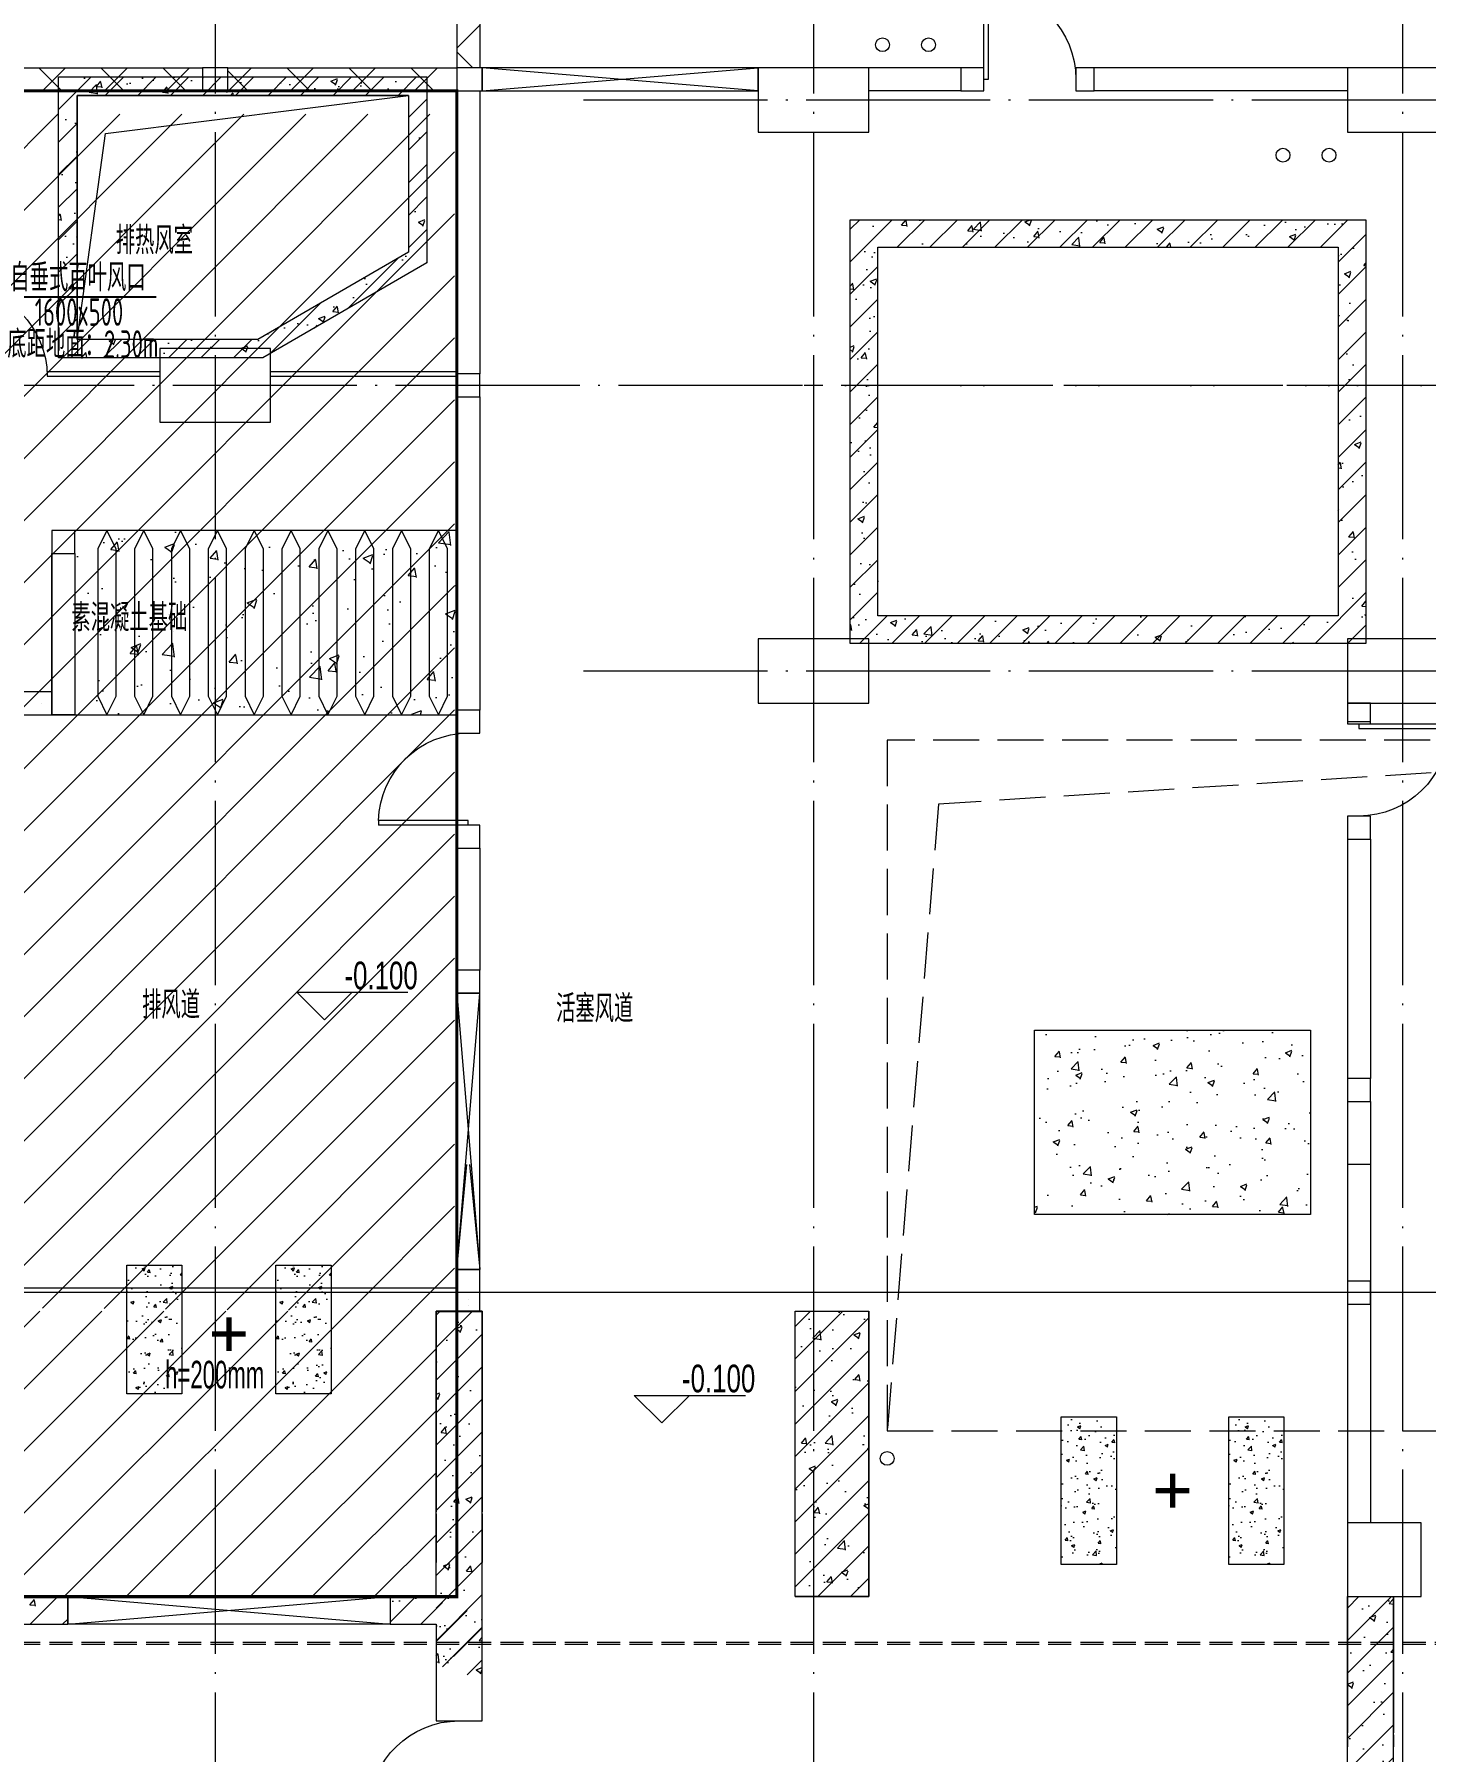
# Model space of a CAD drawing. Extents: x 13114849 to 13479250, y 160225 to 278773.
# Drawn here: x 13451333 to 13466447, y 179876 to 198522 of the extents above; entities that cross this region are included whole.
import ezdxf

# ---------------------------------------------------------------- set-up
doc = ezdxf.new("R2010")
doc.units = 0
doc.header["$LTSCALE"] = 1000
doc.header["$MEASUREMENT"] = 0
for name, pattern in [('DASH', [0.35, 0.25, -0.1]), ('DIVIDE', [1.25, 0.5, -0.25, 0, -0.25, 0, -0.25]), ('DOTE', [2.42, 2, -0.2, 0.02, -0.2])]:
    doc.linetypes.add(name, pattern=pattern)
doc.layers.add('1-预埋件', color=8, linetype='Continuous', lineweight=5)
doc.layers.add('建筑底图', color=8, linetype='Continuous', lineweight=13)
doc.layers.add('DUCT-X-P标注', color=7, linetype='Continuous')
doc.layers.add('DUCT-X-S标注', color=7, linetype='Continuous')
doc.styles.add('C', font='HZTXT_E', dxfattribs={"width": 0.7, "bigfont": 'HZTXT'})
doc.styles.add('du', font='gbenor.shx', dxfattribs={"width": 0.8, "bigfont": 'hztxt.shx'})
pattern_1 = [(45, (0, 0), (-336.759605, 336.759605), []), (135, (0, 0), (-336.759605, -336.759605), [])]
pattern_2 = [(45, (0.27, -129739.5), (-336.759605, 336.759605), [])]
pattern_3 = [(45, (-133785.13, -33831), (-176.7766953, 176.7766953), []), (50, (-133785.13, -33831), (717.260183, -62.752135), [75, -825]), (355, (-133785.1, -33831), (-138.751334, 752.192134), [60, -660]), (100.4514, (-133725.36, -33836.2), (578.50938, 689.439542), [63.74019, -701.142112]), (46.1842, (-133785.1, -33631), (1067.24105, -165.519014), [112.5, -1237.5]), (96.6356, (-133696.2, -33644.8), (934.662706, 974.11787), [95.61029, -1051.713]), (351.1842, (-133785.1, -33631), (934.661945, 974.1186), [90, -990]), (21, (-133685.13, -33681), (596.907052, -402.61889), [75, -825]), (326, (-133685.1, -33681), (243.31533, 725.150045), [60, -660]), (71.4514, (-133635.4, -33714.55), (840.22263, 322.530497), [63.74019, -701.142112]), (37.5, (-133785.13, -33831), (12.1598553, 332.893854), [0, -652, 0, -670, 0, -662.5]), (7.5, (-133785.13, -33831), (263.069537, 394.411712), [0, -382, 0, -637, 0, -252.5]), (327.5, (-134008.13, -33831), (533.822436, -22.5548717), [0, -250, 0, -780, 0, -1035]), (317.5, (-134108.13, -33831), (583.18617, 100.104982), [0, -325, 0, -518, 0, -735])]
pattern_4 = [(45, (-133785.13, -33131), (-176.7766953, 176.7766953), []), (50, (-133785.13, -33131), (717.260183, -62.752135), [75, -825]), (355, (-133785.1, -33131), (-138.751334, 752.192134), [60, -660]), (100.4514, (-133725.36, -33136.2), (578.50938, 689.439542), [63.74019, -701.142112]), (46.1842, (-133785.1, -32931), (1067.24105, -165.519014), [112.5, -1237.5]), (96.6356, (-133696.2, -32944.8), (934.662706, 974.11787), [95.61029, -1051.713]), (351.1842, (-133785.1, -32931), (934.661945, 974.1186), [90, -990]), (21, (-133685.13, -32981), (596.907052, -402.61889), [75, -825]), (326, (-133685.1, -32981), (243.31533, 725.150045), [60, -660]), (71.4514, (-133635.4, -33014.55), (840.22263, 322.530497), [63.74019, -701.142112]), (37.5, (-133785.13, -33131), (12.1598553, 332.893854), [0, -652, 0, -670, 0, -662.5]), (7.5, (-133785.13, -33131), (263.069537, 394.411712), [0, -382, 0, -637, 0, -252.5]), (327.5, (-134008.13, -33131), (533.822436, -22.5548717), [0, -250, 0, -780, 0, -1035]), (317.5, (-134108.13, -33131), (583.18617, 100.104982), [0, -325, 0, -518, 0, -735])]
pattern_5 = [(45, (793255.26, 8e-09), (-176.7766953, 176.7766953), []), (50, (793255.26, 8e-09), (717.260183, -62.752135), [75, -825]), (355, (793255.26, 8e-09), (-138.751334, 752.192134), [60, -660]), (100.4514, (793315, -5.2), (578.50938, 689.439542), [63.74019, -701.14211]), (46.1842, (793255.26, 200), (1067.24105, -165.519014), [112.5, -1237.5]), (96.6356, (793344.2, 186.2), (934.662706, 974.11787), [95.61029, -1051.713]), (351.1842, (793255.3, 200), (934.661945, 974.1186), [90, -990]), (21, (793355.26, 150), (596.907052, -402.61889), [75, -825]), (326, (793355.26, 150), (243.31533, 725.150045), [60, -660]), (71.4514, (793405, 116.45), (840.22263, 322.530497), [63.74019, -701.14211]), (37.5, (793255.26, 8e-09), (12.1598553, 332.893854), [0, -652, 0, -670, 0, -662.5]), (7.5, (793255.26, 8e-09), (263.069537, 394.411712), [0, -382, 0, -637, 0, -252.5]), (327.5, (793032.26, 8e-09), (533.822436, -22.554872), [0, -250, 0, -780, 0, -1035]), (317.5, (792932.26, 8e-09), (583.18617, 100.104982), [0, -325, 0, -518, 0, -735])]
pattern_6 = [(50, (793255.26, 8e-09), (717.260183, -62.752135), [75, -825]), (355, (793255.26, 8e-09), (-138.751334, 752.192134), [60, -660]), (100.4514, (793315, -5.2), (578.50938, 689.439542), [63.74019, -701.14211]), (46.1842, (793255.26, 200), (1067.24105, -165.519014), [112.5, -1237.5]), (96.6356, (793344.2, 186.2), (934.662706, 974.11787), [95.61029, -1051.713]), (351.1842, (793255.3, 200), (934.661945, 974.1186), [90, -990]), (21, (793355.26, 150), (596.907052, -402.61889), [75, -825]), (326, (793355.26, 150), (243.31533, 725.150045), [60, -660]), (71.4514, (793405, 116.45), (840.22263, 322.530497), [63.74019, -701.14211]), (37.5, (793255.26, 8e-09), (12.1598553, 332.893854), [0, -652, 0, -670, 0, -662.5]), (7.5, (793255.26, 8e-09), (263.069537, 394.411712), [0, -382, 0, -637, 0, -252.5]), (327.5, (793032.26, 8e-09), (533.822436, -22.554872), [0, -250, 0, -780, 0, -1035]), (317.5, (792932.26, 8e-09), (583.18617, 100.104982), [0, -325, 0, -518, 0, -735])]

# ---------------------------------------------------------------- blocks, each defined once
blk = doc.blocks.new('_FZH')
blk.add_lwpolyline([(-0.5, -0.5), (0.5, -0.5), (0.5, 0.5), (-0.5, 0.5)], close=True)
blk = doc.blocks.new('$DorLib2D$00000001')
for p, q in [((0.45, 0.975), (0.5, 0.975)), ((0.45, 0), (0.45, 0.975)), ((0.5, 0), (0.5, 0.975)), ((0.5, 0), (0.45, 0))]:
    blk.add_line(p, q)
at = {"lineweight": 13}
blk.add_arc((0.475, 0), 0.975, 91.4693, 180, dxfattribs=at)
blk = doc.blocks.new('埋件')
at = {"layer": '1-预埋件', "const_width": 50}
for points in [[(0, -159), (0, 159)], [(-159, 0), (159, 0)]]:
    blk.add_lwpolyline(points, dxfattribs=at)

msp = doc.modelspace()

# ---------------------------------------------------------------- hatches: boundary and pattern name
at = {"layer": '建筑底图'}
h = msp.add_hatch(dxfattribs=at)
h.set_pattern_fill('ANSI37', color=8, scale=300, style=0)
h.set_pattern_definition(pattern_1)
h.paths.add_polyline_path([(13455922.4, 198159.5), (13456172.4, 198159.5), (13456172.4, 200909.5), (13455922.4, 200909.5)])
h = msp.add_hatch(dxfattribs=at)
h.set_pattern_fill('ANSI37', color=8, scale=300, style=0)
h.set_pattern_definition(pattern_1)
h.paths.add_polyline_path([(13453159.9, 197909.5), (13453159.9, 198159.5), (13449972.4, 198159.5), (13449972.4, 197909.5)])
h = msp.add_hatch(dxfattribs=at)
h.set_pattern_fill('钢筋混凝土', color=8, scale=100, style=0)
h.set_pattern_definition(pattern_5)
h.paths.add_polyline_path([(13451597.4, 198059.5), (13455597.4, 198059.5), (13455597.4, 196041.3), (13453816.7, 195009.5), (13451597.4, 195009.5)])
h.paths.add_polyline_path([(13451797.4, 197859.5), (13455397.4, 197859.5), (13455397.4, 196156.5), (13453763, 195209.5), (13451797.4, 195209.5)], flags=16)
h = msp.add_hatch(dxfattribs=at)
h.set_pattern_fill('ANSI37', color=8, scale=300, style=0)
h.set_pattern_definition(pattern_1)
h.paths.add_polyline_path([(13455922.4, 197909.5), (13455922.4, 198159.5), (13453434.9, 198159.5), (13453434.9, 197909.5)])
at = {"layer": '建筑底图', "linetype": 'DASH'}
h = msp.add_hatch(dxfattribs=at)
h.set_pattern_fill('ANSI31', color=8, scale=300, style=0)
h.set_pattern_definition(pattern_2)
h.paths.add_polyline_path([(13449997.4, 197653.8), (13455897.4, 197653.8), (13455897.4, 184653.8), (13449972.4, 184703.8)])
at = {"layer": '建筑底图'}
h = msp.add_hatch(dxfattribs=at)
h.set_pattern_fill('钢筋混凝土', color=8, scale=100, style=0)
h.set_pattern_definition(pattern_5)
h.paths.add_polyline_path([(13465797.4, 191909.5), (13460197.4, 191909.5), (13460197.4, 196509.5), (13465797.4, 196509.5)])
h.paths.add_polyline_path([(13465497.4, 192209.5), (13460497.4, 192209.5), (13460497.4, 196209.5), (13465497.4, 196209.5)], flags=16)
at = {"layer": '建筑底图', "ltscale": 3}
h = msp.add_hatch(dxfattribs=at)
h.set_pattern_fill('混凝土', color=8, scale=150, style=0)
h.set_pattern_definition([(50, (0, 0), (1075.890274, -94.1282), [112.5, -1237.5]), (355, (0, 0), (-208.127, 1128.2882), [90, -990]), (100.4514, (89.7, -7.8), (867.76407, 1034.15931), [95.610285, -1051.71317]), (46.1842, (0, 300), (1600.86157, -248.27852), [168.75, -1856.25]), (96.6356, (133.4, 279.3), (1401.99406, 1461.1768), [143.41543, -1577.5695]), (351.1842, (0, 300), (1401.99292, 1461.1779), [135, -1485]), (21, (150, 225), (895.36058, -603.928336), [112.5, -1237.5]), (326, (150, 225), (364.973, 1087.72507), [90, -990]), (71.4514, (224.6, 174.7), (1260.33394, 483.795745), [95.610285, -1051.71317]), (37.5, (0, 0), (18.239783, 499.340781), [0, -978, 0, -1005, 0, -993.75]), (7.5, (0, 0), (394.604306, 591.617568), [0, -573, 0, -955.5, 0, -378.75]), (327.5, (-334.5, 0), (800.733654, -33.832308), [0, -375, 0, -1170, 0, -1552.5]), (317.5, (-484.5, 0), (874.779254, 150.157473), [0, -487.5, 0, -777, 0, -1102.5])])
h.paths.add_polyline_path([(13451772.4, 191134.5), (13455922.4, 191134.5), (13455922.4, 193134.5), (13451772.4, 193134.5)])
at = {"layer": '建筑底图'}
h = msp.add_hatch(dxfattribs=at)
h.set_pattern_fill('混凝土', color=8, scale=100, style=0)
h.set_pattern_definition(pattern_6)
h.paths.add_polyline_path([(13465197.4, 185709.5), (13462197.4, 185709.5), (13462197.4, 187709.5), (13465197.4, 187709.5)])
h = msp.add_hatch(dxfattribs=at)
h.set_pattern_fill('混凝土', color=8, scale=100, style=0)
h.set_pattern_definition(pattern_6)
h.paths.add_polyline_path([(13465197.4, 185709.5), (13462197.4, 185709.5), (13462197.4, 187709.5), (13465197.4, 187709.5)])
h = msp.add_hatch(dxfattribs=at)
h.set_pattern_fill('AR-CONC', color=8, scale=50, style=0)
h.set_pattern_definition([(50, (8788393.37, 146520.5), (358.630091, -31.376067), [37.5, -412.5]), (355, (8788393.37, 146520.5), (-69.375667, 376.096067), [30, -330]), (100.4514, (8788423.25, 146517.87), (289.25469, 344.71977), [31.870095, -350.571056]), (46.1842, (8788393.37, 146620.5), (533.620524, -82.759507), [56.25, -618.75]), (96.6356, (8788437.83, 146613.6), (467.33135, 487.058935), [47.805144, -525.8565]), (351.1842, (8788393.37, 146620.5), (467.33097, 487.0593), [45, -495]), (21, (8788443.37, 146595.5), (298.453526, -201.309445), [37.5, -412.5]), (326, (8788443.37, 146595.5), (121.657666, 362.575023), [30, -330]), (71.4514, (8788468.24, 146578.7), (420.111314, 161.265248), [31.870095, -350.571056]), (37.5, (8788393.37, 146520.49), (6.0799277, 166.446927), [0, -326, 0, -335, 0, -331.25]), (7.5, (8788393.37, 146520.49), (131.534769, 197.205856), [0, -191, 0, -318.5, 0, -126.25]), (327.5, (8788281.87, 146520.49), (266.911218, -11.277436), [0, -125, 0, -390, 0, -517.5]), (317.5, (8788231.87, 146520.49), (291.593085, 50.052491), [0, -162.5, 0, -259, 0, -367.5])])
h.paths.add_polyline_path([(13452937.4, 185159), (13452937.4, 183759), (13452337.4, 183759), (13452337.4, 185159)])
h = msp.add_hatch(dxfattribs=at)
h.set_pattern_fill('AR-CONC', color=8, scale=50, style=0)
h.set_pattern_definition([(50, (8790013.37, 146520.5), (358.630091, -31.376067), [37.5, -412.5]), (355, (8790013.37, 146520.5), (-69.375667, 376.096067), [30, -330]), (100.4514, (8790043.25, 146517.87), (289.25469, 344.71977), [31.870095, -350.571056]), (46.1842, (8790013.37, 146620.5), (533.620524, -82.759507), [56.25, -618.75]), (96.6356, (8790057.83, 146613.6), (467.33135, 487.058935), [47.805144, -525.8565]), (351.1842, (8790013.37, 146620.5), (467.33097, 487.0593), [45, -495]), (21, (8790063.37, 146595.5), (298.453526, -201.309445), [37.5, -412.5]), (326, (8790063.37, 146595.5), (121.657666, 362.575023), [30, -330]), (71.4514, (8790088.24, 146578.7), (420.111314, 161.265248), [31.870095, -350.571056]), (37.5, (8790013.37, 146520.49), (6.0799277, 166.446927), [0, -326, 0, -335, 0, -331.25]), (7.5, (8790013.37, 146520.49), (131.534769, 197.205856), [0, -191, 0, -318.5, 0, -126.25]), (327.5, (8789901.87, 146520.49), (266.911218, -11.277436), [0, -125, 0, -390, 0, -517.5]), (317.5, (8789851.87, 146520.49), (291.593085, 50.052491), [0, -162.5, 0, -259, 0, -367.5])])
h.paths.add_polyline_path([(13454557.4, 185159), (13454557.4, 183759), (13453957.4, 183759), (13453957.4, 185159)])
at = {"layer": '建筑底图', "linetype": 'DASH'}
h = msp.add_hatch(dxfattribs=at)
h.set_pattern_fill('ANSI31', color=8, scale=300, style=0)
h.set_pattern_definition(pattern_2)
h.paths.add_polyline_path([(13450197.4, 184659.5), (13455697.4, 184659.5), (13455697.4, 181559.5), (13450197.4, 181559.5)])
at = {"layer": '建筑底图'}
h = msp.add_hatch(dxfattribs=at)
h.set_pattern_fill('钢筋混凝土', color=8, scale=100, style=0)
h.set_pattern_definition(pattern_3)
h.paths.add_polyline_path([(13455864, 180709.5), (13456197.4, 180709.5), (13456197.4, 184659.5), (13455697.4, 184659.5), (13455697.4, 180859.5)])
h = msp.add_hatch(dxfattribs=at)
h.set_pattern_fill('钢筋混凝土', color=8, scale=100, style=0)
h.set_pattern_definition(pattern_5)
h.paths.add_polyline_path([(13460397.4, 181559.5), (13459597.4, 181559.5), (13459597.4, 184659.5), (13460397.4, 184659.5)])
h = msp.add_hatch(dxfattribs=at)
h.set_pattern_fill('AR-CONC', color=8, scale=50, style=0)
h.set_pattern_definition([(50, (8754934.87, 153330.02), (358.630091, -31.376067), [37.5, -412.5]), (355, (8754934.87, 153330), (-69.375667, 376.096067), [30, -330]), (100.4514, (8754964.75, 153327.4), (289.25469, 344.71977), [31.870095, -350.571056]), (46.1842, (8754934.87, 153430), (533.620524, -82.759507), [56.25, -618.75]), (96.6356, (8754979.33, 153423.1), (467.33135, 487.058935), [47.805144, -525.8565]), (351.1842, (8754934.87, 153430), (467.33097, 487.0593), [45, -495]), (21, (8754984.87, 153405.02), (298.453526, -201.309445), [37.5, -412.5]), (326, (8754984.87, 153405), (121.657666, 362.575023), [30, -330]), (71.4514, (8755009.74, 153388.24), (420.111314, 161.265248), [31.870095, -350.571056]), (37.5, (8754934.87, 153330.02), (6.0799277, 166.446927), [0, -326, 0, -335, 0, -331.25]), (7.5, (8754934.87, 153330.02), (131.534769, 197.205856), [0, -191, 0, -318.5, 0, -126.25]), (327.5, (8754823.37, 153330.02), (266.911218, -11.277436), [0, -125, 0, -390, 0, -517.5]), (317.5, (8754773.37, 153330.02), (291.593085, 50.052491), [0, -162.5, 0, -259, 0, -367.5])])
h.paths.add_polyline_path([(13463087.4, 183509.5), (13463087.4, 181909.5), (13462487.4, 181909.5), (13462487.4, 183509.5)])
h = msp.add_hatch(dxfattribs=at)
h.set_pattern_fill('AR-CONC', color=8, scale=50, style=0)
h.set_pattern_definition([(50, (8756754.87, 153330.02), (358.630091, -31.376067), [37.5, -412.5]), (355, (8756754.87, 153330), (-69.375667, 376.096067), [30, -330]), (100.4514, (8756784.75, 153327.4), (289.25469, 344.71977), [31.870095, -350.571056]), (46.1842, (8756754.87, 153430), (533.620524, -82.759507), [56.25, -618.75]), (96.6356, (8756799.33, 153423.1), (467.33135, 487.058935), [47.805144, -525.8565]), (351.1842, (8756754.87, 153430), (467.33097, 487.0593), [45, -495]), (21, (8756804.87, 153405.02), (298.453526, -201.309445), [37.5, -412.5]), (326, (8756804.87, 153405), (121.657666, 362.575023), [30, -330]), (71.4514, (8756829.74, 153388.24), (420.111314, 161.265248), [31.870095, -350.571056]), (37.5, (8756754.87, 153330.02), (6.0799277, 166.446927), [0, -326, 0, -335, 0, -331.25]), (7.5, (8756754.87, 153330.02), (131.534769, 197.205856), [0, -191, 0, -318.5, 0, -126.25]), (327.5, (8756643.37, 153330.02), (266.911218, -11.277436), [0, -125, 0, -390, 0, -517.5]), (317.5, (8756593.37, 153330.02), (291.593085, 50.052491), [0, -162.5, 0, -259, 0, -367.5])])
h.paths.add_polyline_path([(13464907.4, 183509.5), (13464907.4, 181909.5), (13464307.4, 181909.5), (13464307.4, 183509.5)])
h = msp.add_hatch(dxfattribs=at)
h.set_pattern_fill('钢筋混凝土', color=8, scale=100, style=0)
h.set_pattern_definition(pattern_4)
h.paths.add_polyline_path([(13450030.7, 181409.5), (13450197.4, 181259.5), (13451697.4, 181259.5), (13451697.4, 181559.5), (13450197.4, 181559.5)])
h = msp.add_hatch(dxfattribs=at)
h.set_pattern_fill('钢筋混凝土', color=8, scale=100, style=0)
h.set_pattern_definition(pattern_4)
h.paths.add_polyline_path([(13455197.4, 181259.5), (13455697.4, 181259.5), (13455864, 181409.5), (13455697.4, 181559.5), (13455197.4, 181559.5)])
h = msp.add_hatch(dxfattribs=at)
h.set_pattern_fill('钢筋混凝土', color=8, scale=100, style=0)
h.set_pattern_definition(pattern_3)
h.paths.add_polyline_path([(13465847.4, 175959.5), (13466097.4, 176109.5), (13466097.4, 181559.5), (13465597.4, 181559.5), (13465597.4, 176109.5)])
h = msp.add_hatch(dxfattribs=at)
h.set_pattern_fill('钢筋混凝土', color=8, scale=100, style=0)
h.set_pattern_definition(pattern_4)
h.paths.add_polyline_path([(13455697.4, 181259.5), (13455697.4, 180909.5), (13456197.4, 180909.5), (13456197.4, 181409.5), (13455864, 181409.5)])

# ---------------------------------------------------------------- linework, layer by layer
at = {"layer": 'DUCT-X-P标注', "const_width": 35}
msp.add_lwpolyline([(13444172.4, 194858.6), (13449972.4, 194858.6), (13449972.4, 197908.6), (13455922.4, 197908.6), (13455922.4, 181559.5), (13450197.4, 181559.5), (13450197.4, 184908.6), (13444172.4, 184908.6), (13444172.4, 194858.6)], dxfattribs=at)
msp.add_lwpolyline([(13444172.4, 194858.6), (13449972.4, 194858.6), (13449972.4, 197908.6), (13455922.4, 197908.6), (13455922.4, 181559.5), (13450197.4, 181559.5), (13450197.4, 184908.6), (13444172.4, 184908.6), (13444172.4, 194858.6)], dxfattribs=at)
at = {"layer": 'DUCT-X-S标注'}
msp.add_lwpolyline([(13452655.2, 195670.1), (13451078.1, 195670.1), (13449340.9, 195193.1)], dxfattribs=at)
at = {"layer": '建筑底图', "color": 8, "linetype": 'DOTE'}
for p, q in [((13453297.4, 209559.5), (13453297.4, 163209.5)), ((13459797.4, 209559.5), (13459797.4, 163209.5)), ((13466197.4, 209559.5), (13466197.4, 163209.5)), ((13457297.4, 197809.5), (13474197.4, 197809.5)), ((13474197.4, 194709.5), (13119297.4, 194709.5)), ((13457297.4, 191609.5), (13474197.4, 191609.5)), ((13474197.4, 184859.5), (13119297.4, 184859.5)), ((13473697.4, 184859.5), (13439786.4, 184859.5))]:
    msp.add_line(p, q, dxfattribs=at)
at = {"layer": '建筑底图', "color": 8}
for p, q in [((13455922.4, 200909.5), (13455922.4, 198159.5)), ((13456172.4, 200909.5), (13456172.4, 198159.5)), ((13449972.4, 198159.5), (13453159.9, 198159.5)), ((13453434.9, 198159.5), (13455922.4, 198159.5)), ((13461397.4, 198159.5), (13460397.4, 198159.5)), ((13465597.4, 198159.5), (13462847.4, 198159.5)), ((13449972.4, 197909.5), (13453159.9, 197909.5)), ((13453434.9, 197909.5), (13455922.4, 197909.5)), ((13455922.4, 197909.5), (13455922.4, 194834.5)), ((13456172.4, 197909.5), (13456172.4, 194834.5)), ((13461397.4, 197909.5), (13460397.4, 197909.5)), ((13465597.4, 197909.5), (13462847.4, 197909.5)), ((13451471.1, 194859.5), (13452697.4, 194859.5)), ((13453897.4, 194859.5), (13455922.4, 194859.5)), ((13451472.4, 194809.5), (13452697.4, 194809.5)), ((13453897.4, 194809.5), (13455922.4, 194809.5)), ((13455922.4, 194584.5), (13455922.4, 191384.5)), ((13456172.4, 194584.5), (13456172.4, 191259.5)), ((13455922.4, 191384.5), (13455922.4, 191134.5)), ((13455922.4, 191384.5), (13455922.4, 191384.5)), ((13451409.9, 191259.5), (13451409.9, 191259.5)), ((13451522.4, 191259.5), (13451522.4, 191259.5)), ((13455922.4, 191134.5), (13455922.4, 191134.5)), ((13456172.4, 191259.5), (13456172.4, 191184.5)), ((13465597.4, 191059.5), (13465597.4, 191034.5)), ((13465597.4, 191034.5), (13465847.4, 191034.5)), ((13465847.4, 191034.5), (13465847.4, 191059.5)), ((13455922.4, 189684.5), (13455922.4, 188359.5)), ((13456172.4, 189684.5), (13456172.4, 188359.5)), ((13465597.4, 189784.5), (13465597.4, 187184.5)), ((13465847.4, 189784.5), (13465847.4, 187184.5)), ((13465597.4, 186934.5), (13465597.4, 184984.5)), ((13465847.4, 186934.5), (13465847.4, 184984.5)), ((13455922.4, 185109.5), (13456032.9, 186249.5)), ((13455922.4, 185109.5), (13455922.4, 186249.5)), ((13456061.9, 186249.5), (13456172.4, 185109.5)), ((13456172.4, 185109.5), (13456172.4, 186249.5)), ((13465847.4, 186249.5), (13465597.4, 186249.5)), ((13465597.4, 186249.5), (13465597.4, 182359.5)), ((13465847.4, 186249.5), (13465847.4, 182359.5)), ((13455697.4, 184659.5), (13455922.4, 184659.5)), ((13455697.4, 181559.5), (13455697.4, 184659.5)), ((13455697.4, 184659.5), (13456197.4, 184659.5)), ((13455697.4, 184659.5), (13455697.4, 182479.5)), ((13456047.4, 184784.5), (13456047.4, 184784.5)), ((13456047.4, 184722), (13456047.4, 184722)), ((13456047.4, 184659.5), (13456047.4, 184659.5)), ((13456172.4, 184659.5), (13456197.4, 184659.5)), ((13456197.4, 181409.5), (13456197.4, 184659.5)), ((13456197.4, 184659.5), (13456197.4, 182479.5)), ((13459597.4, 184659.5), (13460397.4, 184659.5)), ((13459597.4, 181559.5), (13459597.4, 184659.5)), ((13460397.4, 181559.5), (13460397.4, 184659.5)), ((13465597.4, 184734.5), (13465597.4, 182359.5)), ((13465847.4, 184734.5), (13465847.4, 182359.5)), ((13455697.4, 182459.5), (13455697.4, 181929.5)), ((13456197.4, 182459.5), (13456197.4, 181929.5)), ((13450197.4, 181559.5), (13451697.4, 181559.5)), ((13451697.4, 181559.5), (13451697.4, 181259.5)), ((13451697.4, 181559.5), (13455197.4, 181259.5)), ((13451697.4, 181259.5), (13455197.4, 181559.5)), ((13455197.4, 181559.5), (13455197.4, 181259.5)), ((13455197.4, 181559.5), (13455697.4, 181559.5)), ((13459597.4, 181559.5), (13460397.4, 181559.5)), ((13465597.4, 176109.5), (13465597.4, 181559.5)), ((13465597.4, 181559.5), (13465597.4, 180079.5)), ((13466097.4, 176109.5), (13466097.4, 181559.5)), ((13466097.4, 181559.5), (13466097.4, 180079.5)), ((13450197.4, 181259.5), (13451697.4, 181259.5)), ((13455197.4, 181259.5), (13455697.4, 181259.5)), ((13455697.4, 181259.5), (13455697.4, 180209.5)), ((13456197.4, 180209.5), (13456197.4, 181409.5)), ((13455697.4, 180209.5), (13456197.4, 180209.5)), ((13465597.4, 180059.5), (13465597.4, 179926.5)), ((13466097.4, 180059.5), (13466097.4, 179926.5))]:
    msp.add_line(p, q, dxfattribs=at)
at = {"layer": '建筑底图', "color": 8, "linetype": 'DIVIDE'}
msp.add_line((13469897.4, 194709.5), (13459697.4, 194709.5), dxfattribs=at)
at = {"layer": '建筑底图'}
for p, q in [((13454184.4, 188120.4), (13455390.4, 188120.4)), ((13454484.4, 187820.4), (13454184.4, 188120.4)), ((13454484.4, 187820.4), (13454784.4, 188120.4)), ((13457851.1, 183744.3), (13459057.2, 183744.3)), ((13458151.1, 183444.3), (13457851.1, 183744.3)), ((13458151.1, 183444.3), (13458451.1, 183744.3))]:
    msp.add_line(p, q, dxfattribs=at)
at = {"layer": '建筑底图', "color": 8, "lineweight": -3}
msp.add_line((13455697.4, 184659.5), (13456197.4, 184659.5), dxfattribs=at)
at = {"layer": '建筑底图', "color": 8, "linetype": 'DASH'}
for p, q in [((13473797.4, 181059.5), (13443697.4, 181059.5)), ((13473797.4, 181039.5), (13443697.4, 181039.5))]:
    msp.add_line(p, q, dxfattribs=at)
at = {"layer": '建筑底图', "color": 8}
for points in [[(13451597.4, 198059.5), (13455597.4, 198059.5), (13455597.4, 196041.3), (13453816.7, 195009.5), (13451597.4, 195009.5)], [(13456197.4, 197909.5), (13459197.4, 197909.5), (13459197.4, 198159.5), (13456197.4, 198159.5)], [(13449972.4, 197909.5), (13455922.4, 197909.5), (13455922.4, 184909.5), (13449972.4, 184909.5)], [(13451797.4, 195209.5), (13452106.8, 197446.5), (13455397.4, 197859.5), (13451797.4, 197859.5)], [(13451797.4, 197859.5), (13455397.4, 197859.5), (13455397.4, 196156.5), (13453763, 195209.5), (13451797.4, 195209.5)], [(13465797.4, 191909.5), (13460197.4, 191909.5), (13460197.4, 196509.5), (13465797.4, 196509.5)], [(13465497.4, 192209.5), (13460497.4, 192209.5), (13460497.4, 196209.5), (13465497.4, 196209.5)], [(13451522.4, 191134.5), (13455922.4, 191134.5), (13455922.4, 193134.5), (13451522.4, 193134.5)], [(13451522.4, 192884.5), (13451772.4, 192884.5), (13451772.4, 191134.5), (13451522.4, 191134.5)], [(13455922.4, 188109.5), (13455922.4, 185109.5), (13456172.4, 185109.5), (13456172.4, 188109.5)], [(13465197.4, 185709.5), (13462197.4, 185709.5), (13462197.4, 187709.5), (13465197.4, 187709.5)], [(13452937.4, 185159), (13452937.4, 183759), (13452337.4, 183759), (13452337.4, 185159)], [(13454557.4, 185159), (13454557.4, 183759), (13453957.4, 183759), (13453957.4, 185159)], [(13460397.4, 181559.5), (13459597.4, 181559.5), (13459597.4, 184659.5), (13460397.4, 184659.5)], [(13463087.4, 183509.5), (13463087.4, 181909.5), (13462487.4, 181909.5), (13462487.4, 183509.5)], [(13464907.4, 183509.5), (13464907.4, 181909.5), (13464307.4, 181909.5), (13464307.4, 183509.5)], [(13451697.4, 181559.5), (13455197.4, 181559.5), (13455197.4, 181259.5), (13451697.4, 181259.5)]]:
    msp.add_lwpolyline(points, close=True, dxfattribs=at)
for points in [[(13459197.4, 197909.5), (13456197.4, 198159.5)], [(13456197.4, 197909.5), (13459197.4, 198159.5)], [(13452222.4, 192934.5), (13452122.4, 193134.5), (13452022.4, 192934.5), (13452022.4, 191334.5), (13452122.4, 191134.5), (13452222.4, 191334.5), (13452222.4, 192934.5)], [(13452622.4, 192934.5), (13452522.4, 193134.5), (13452422.4, 192934.5), (13452422.4, 191334.5), (13452522.4, 191134.5), (13452622.4, 191334.5), (13452622.4, 192934.5)], [(13453022.4, 192934.5), (13452922.4, 193134.5), (13452822.4, 192934.5), (13452822.4, 191334.5), (13452922.4, 191134.5), (13453022.4, 191334.5), (13453022.4, 192934.5)], [(13453422.4, 192934.5), (13453322.4, 193134.5), (13453222.4, 192934.5), (13453222.4, 191334.5), (13453322.4, 191134.5), (13453422.4, 191334.5), (13453422.4, 192934.5)], [(13453822.4, 192934.5), (13453722.4, 193134.5), (13453622.4, 192934.5), (13453622.4, 191334.5), (13453722.4, 191134.5), (13453822.4, 191334.5), (13453822.4, 192934.5)], [(13454222.4, 192934.5), (13454122.4, 193134.5), (13454022.4, 192934.5), (13454022.4, 191334.5), (13454122.4, 191134.5), (13454222.4, 191334.5), (13454222.4, 192934.5)], [(13454622.4, 192934.5), (13454522.4, 193134.5), (13454422.4, 192934.5), (13454422.4, 191334.5), (13454522.4, 191134.5), (13454622.4, 191334.5), (13454622.4, 192934.5)], [(13455022.4, 192934.5), (13454922.4, 193134.5), (13454822.4, 192934.5), (13454822.4, 191334.5), (13454922.4, 191134.5), (13455022.4, 191334.5), (13455022.4, 192934.5)], [(13455422.4, 192934.5), (13455322.4, 193134.5), (13455222.4, 192934.5), (13455222.4, 191334.5), (13455322.4, 191134.5), (13455422.4, 191334.5), (13455422.4, 192934.5)], [(13455822.4, 192934.5), (13455722.4, 193134.5), (13455622.4, 192934.5), (13455622.4, 191334.5), (13455722.4, 191134.5), (13455822.4, 191334.5), (13455822.4, 192934.5)], [(13455922.4, 185109.5), (13456172.4, 188109.5)], [(13455922.4, 188109.5), (13456172.4, 185109.5)]]:
    msp.add_lwpolyline(points, dxfattribs=at)
at = {"layer": '建筑底图', "color": 8, "linetype": 'DASH', "ltscale": 2}
msp.add_lwpolyline([(13472097.4, 190859.5), (13461154.8, 190164), (13460597.4, 183359.5)], dxfattribs=at)
msp.add_lwpolyline([(13472097.4, 190859.5), (13460597.4, 190859.5), (13460597.4, 183359.5), (13472097.4, 183359.5)], close=True, dxfattribs=at)
at = {"layer": '建筑底图', "color": 8}
for centre in [(13460547.4, 198409.5), (13461047.4, 198409.5), (13464897.4, 197209.5), (13464897.4, 197209.5), (13465397.4, 197209.5), (13460597.4, 183059.5), (13460597.4, 183059.5)]:
    msp.add_circle(centre, 75, dxfattribs=at)

# ---------------------------------------------------------------- block references
for name, p, xscale, yscale, zscale, rotation in [('$DorLib2D$00000001', (13462147.4, 198034.5), 1000, -1000, 1000, 180), ('_FZH', (13453297.4, 198034.5), 275.0000007264316, 250.0000023014145, 250.0000023014145, 359.9999995486642), ('_FZH', (13456059.9, 198034.5), 275.0000007264316, 250.0000023014145, 250.0000023014145, 359.9999995486642), ('_FZH', (13451347.4, 191259.5), 350.000000488013, 250, 250, 359.9999999827149), ('$DorLib2D$00000001', (13465722.4, 190534.5), -1000, 1000, -1000, 270.0000000000863), ('$DorLib2D$00000001', (13456047.4, 190434.5), 1000, -1000, 1000, 270), ('$DorLib2D$00000001', (13455947.4, 179709.5), -1000, 1000, -1000, 90)]:
    msp.add_blockref(name, p, dxfattribs=dict(at, xscale=xscale, yscale=yscale, zscale=zscale, rotation=rotation))
for name, p, xscale, yscale, zscale in [('_FZH', (13459797.4, 197809.5), 1200, 700, 700), ('_FZH', (13461522.4, 198034.5), 250, 250, 250), ('_FZH', (13462747.4, 198034.5), 199.9999989271164, 250, 250), ('_FZH', (13466197.4, 197809.5), 1200, 700, 700), ('$DorLib2D$00000001', (13450972.4, 194809.5), -1000, 1000, 100), ('_FZH', (13453297.4, 194709.5), 1200, 800, 800), ('_FZH', (13456047.4, 194709.5), 250, 250, 250), ('_FZH', (13451647.4, 193009.5), 250, 250, 250), ('_FZH', (13459797.4, 191609.5), 1200, 700, 700), ('_FZH', (13466197.4, 191609.5), 1200, 700, 700), ('_FZH', (13456047.4, 191059.5), 249.999999852851, 249.9999805892585, 249.9999805892585), ('_FZH', (13465722.4, 191159.5), 250, 199.999999860418, 199.999999860418), ('_FZH', (13465722.4, 189909.5), 250, 250, 250), ('_FZH', (13456047.4, 189809.5), 250, 250, 250), ('_FZH', (13456047.4, 188234.5), 250, 250, 250), ('_FZH', (13465722.4, 187059.5), 250, 250, 250), ('_FZH', (13456047.4, 184884.5), 249.9999997019768, 449.9999999630381, 449.9999999630381), ('_FZH', (13456047.4, 184884.5), 249.9999997019768, 449.999999963009, 449.999999963009), ('_FZH', (13465722.4, 184859.5), 250, 250, 250), ('埋件', (13453447.4, 184409.5), -1.151999999899417, 1.151999999899417, 1.151999999899417), ('埋件', (13463697.4, 182709.5), -1.151999999899417, 1.151999999899417, 1.151999999899417), ('_FZH', (13465997.4, 181959.5), 800, 800, 800), ('_FZH', (13465997.4, 181959.5), 800, 800, 800)]:
    msp.add_blockref(name, p, dxfattribs=dict(at, xscale=xscale, yscale=yscale, zscale=zscale))

# ---------------------------------------------------------------- texts
at = {"layer": 'DUCT-X-S标注', "style": 'du', "width": 0.7}
for s, p in [('自垂式百叶风口', (13451072.4, 195731.5)), ('1600x500', (13451337.9, 195357)), ('底距地面：2.30m', (13451039.3, 195008.6))]:
    msp.add_text(s, height=300, dxfattribs=at).set_placement(p)
at = {"layer": '建筑底图', "style": 'C', "width": 0.7}
for s, p in [('排热风室', (13452217.8, 196135)), ('素混凝土基础', (13451735.1, 192038.6)), ('-0.100', (13454702.2, 188153.4)), ('排风道', (13452503.1, 187834.1, 0)), ('活塞风道', (13457000.6, 187793.4)), ('-0.100', (13458368.9, 183777.3))]:
    msp.add_text(s, height=300, dxfattribs=at).set_placement(p)
at = {"layer": '建筑底图', "color": 8, "style": 'C', "width": 0.6}
msp.add_text('h=200mm', height=300, dxfattribs=at).set_placement((13452753.7, 183819.5))

doc.saveas('drawing.dxf')
